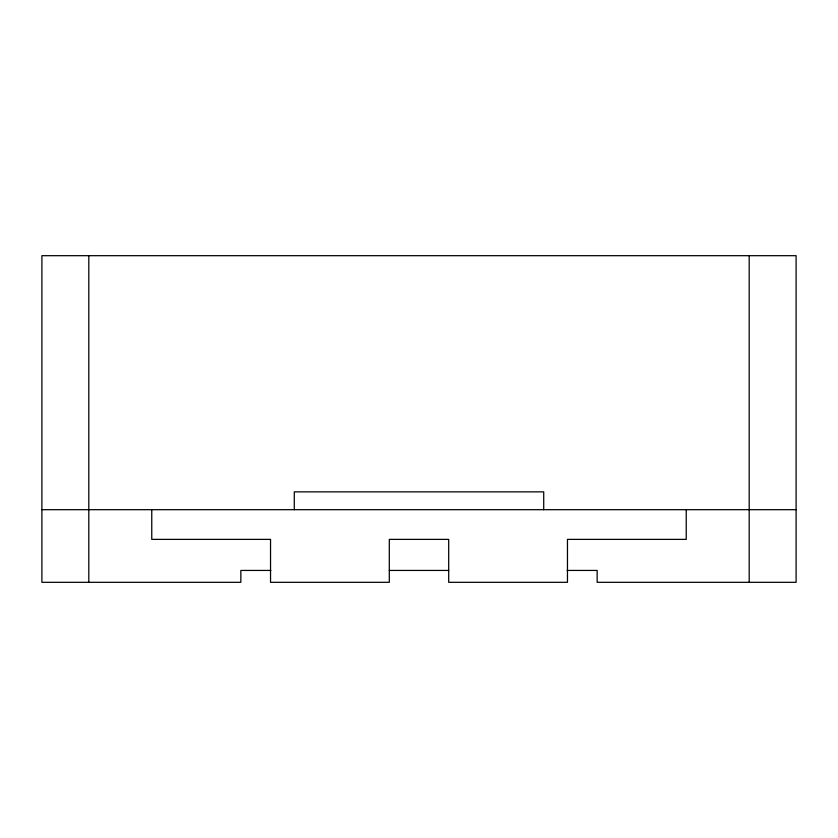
<?xml version="1.0" encoding="UTF-8"?>
<svg xmlns="http://www.w3.org/2000/svg" width="838" height="838" viewBox="0 0 838 838"><rect width="100%" height="100%" fill="white"/><g stroke="black" fill="none" stroke-linecap="round" stroke-linejoin="round"><path stroke-width="1.26" d="M41.9 509.682L796.1 509.682M270.863 570.437L240.841 570.437L240.841 582.316L41.9 582.316L41.9 255.684L796.1 255.684L796.1 582.316L597.159 582.316L597.159 570.437L567.137 570.437M389.303 570.437L448.697 570.437M749.193 255.684L749.193 582.316M686.238 509.682L686.238 539.379L567.462 539.379L567.462 582.316L448.697 582.316L448.697 539.379L389.303 539.379L389.303 582.316L270.538 582.316L270.538 539.379L151.762 539.379L151.762 509.682M543.715 509.682L543.715 491.864L294.285 491.864L294.285 509.682M88.807 255.684L88.807 582.316"/></g></svg>
